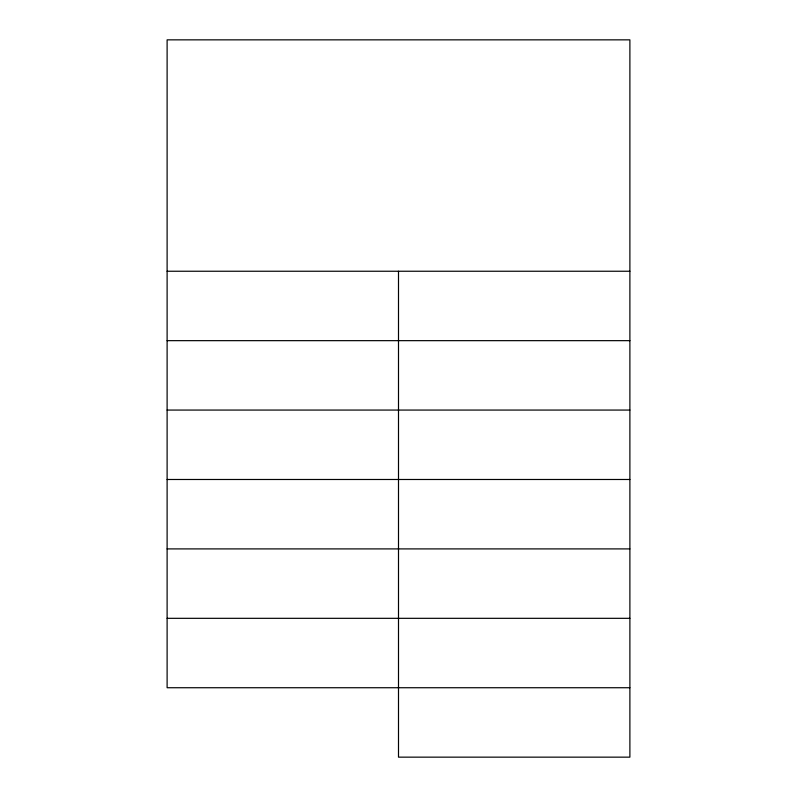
<?xml version="1.0" encoding="UTF-8"?>
<svg xmlns="http://www.w3.org/2000/svg" width="797" height="797" viewBox="0 0 797 797"><rect width="100%" height="100%" fill="white"/><g stroke="black" fill="none" stroke-linecap="round" stroke-linejoin="round"><path stroke-width="1.2" d="M167.111 271.239L629.889 271.239M167.111 340.658L629.889 340.658M167.111 410.066L629.889 410.066M167.111 479.485L629.889 479.485M167.111 548.904L629.889 548.904M167.111 618.323L629.889 618.323M629.889 687.731L167.111 687.731L167.111 39.85L629.889 39.85L629.889 757.15L398.5 757.15L398.5 271.239"/></g></svg>
